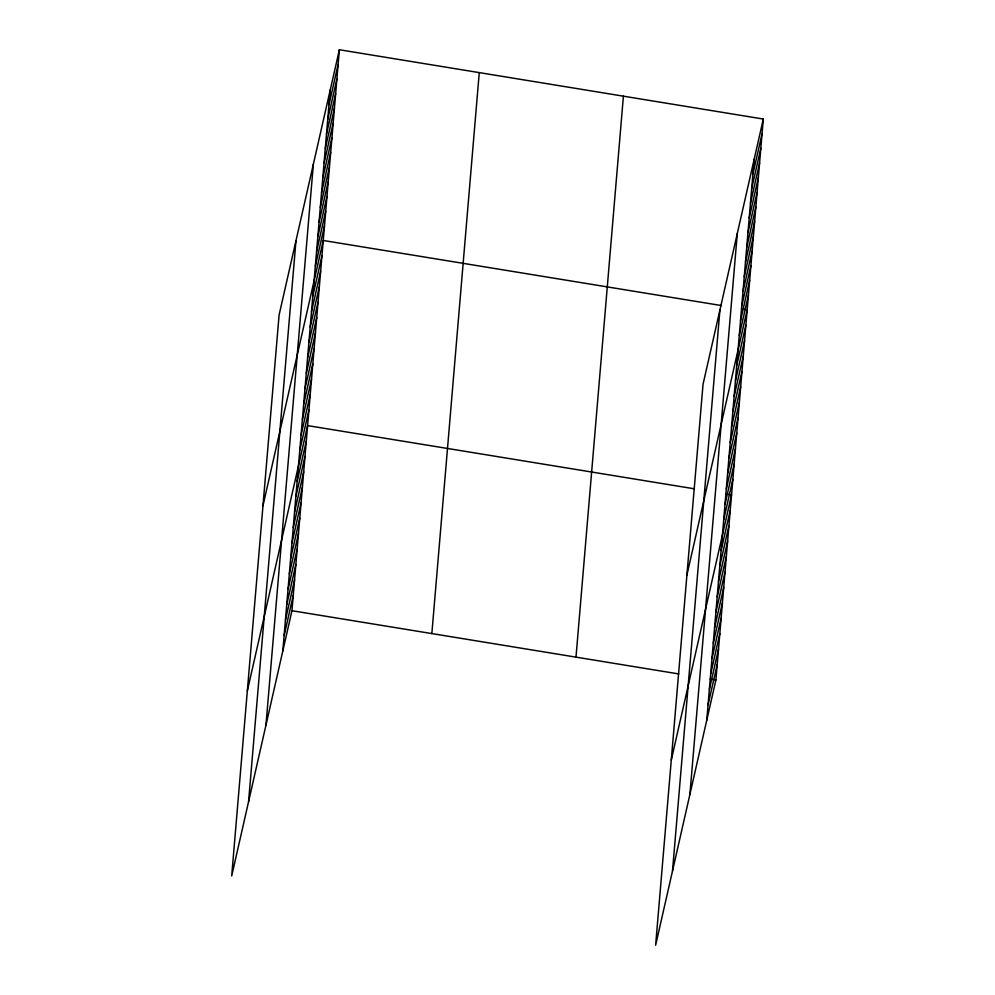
<?xml version="1.0" encoding="UTF-8"?>
<svg xmlns="http://www.w3.org/2000/svg" width="995" height="995" viewBox="0 0 995 995"><rect width="100%" height="100%" fill="white"/><g stroke="black" fill="none" stroke-linecap="round" stroke-linejoin="round"><path stroke-width="1.49" d="M248.576 801.696L295.975 240.728M265.951 725.181L313.363 164.212M282.829 650.917L330.228 89.948M339.37 49.75L279.097 314.992L231.698 875.961L291.958 610.719L339.37 49.75L763.302 119.039L715.903 680.008L655.63 945.25L703.042 384.281L763.302 119.039M431.855 633.579L479.267 72.61M575.993 657.135L623.405 96.179M672.508 870.986L719.907 310.017M689.896 794.47L737.295 233.502M706.761 720.206L754.173 159.237M328.997 104.624L338.126 64.426M327.753 119.288L336.882 79.09M326.509 133.964L335.651 93.766M325.278 148.628L334.407 108.43M324.034 163.304L333.163 123.106M322.79 177.981L331.932 137.783M321.559 192.644L330.688 152.446M320.315 207.321L329.444 167.123M319.072 221.997L328.201 181.786M317.828 236.661L326.969 196.463M316.597 251.337L325.726 211.139M315.353 266.001L324.482 225.803M262.978 505.721L323.251 240.479L721.487 305.565M312.816 296.1L321.945 255.902M311.51 311.534L320.639 271.337M310.204 326.957L319.333 286.759M308.898 342.379L318.027 302.181M307.592 357.814L316.733 317.604M306.298 373.237L315.427 333.039M304.992 388.659L314.121 348.461M303.686 404.082L312.816 363.884M302.38 419.517L311.51 379.319M301.075 434.939L310.216 394.741M299.769 450.362L308.91 410.164M247.345 690.841L307.604 425.599L694.423 488.819M297.169 481.219L306.298 441.021M295.863 496.642L304.992 456.444M294.557 512.077L303.699 471.879M293.251 527.499L302.393 487.301M291.958 542.922L301.087 502.724M290.652 558.357L299.781 518.159M289.346 573.779L298.475 533.581M288.04 589.202L297.169 549.004M286.734 604.637L295.876 564.439M285.441 620.059L294.57 579.861M284.135 635.482L293.264 595.284M752.929 173.914L762.058 133.716M751.685 188.577L760.827 148.379M750.454 203.254L759.583 163.056M749.21 217.917L758.339 177.719M747.966 232.594L757.108 192.396M746.735 247.27L755.864 207.072M745.491 261.934L754.62 221.736M744.248 276.61L753.389 236.412M743.016 291.286L752.145 251.076M741.772 305.95L750.902 265.752M740.529 320.626L749.67 280.428M739.297 335.29L748.427 295.092M686.923 575.01L747.183 309.768L741.474 308.836M736.748 365.389L745.877 325.191M735.442 380.824L744.583 340.626M734.136 396.246L743.277 356.048M732.842 411.669L741.971 371.471M731.536 427.104L740.666 386.893M730.231 442.526L739.36 402.328M728.925 457.949L738.054 417.751M727.619 473.371L736.76 433.173M726.325 488.806L735.454 448.608M725.019 504.229L734.148 464.031M723.713 519.651L732.842 479.453M671.277 760.13L731.536 494.888L725.828 493.955M721.101 550.509L730.243 510.311M719.795 565.931L728.937 525.733M718.502 581.366L727.631 541.168M717.196 596.789L726.325 556.591M715.89 612.211L725.019 572.013M714.584 627.646L723.726 587.448M713.278 643.068L722.42 602.87M711.985 658.491L721.114 618.293M710.679 673.926L719.808 633.728M709.373 689.348L718.502 649.15M708.067 704.771L717.196 664.573M291.958 610.719L678.777 673.938M710.194 679.075L715.903 680.008"/></g></svg>
